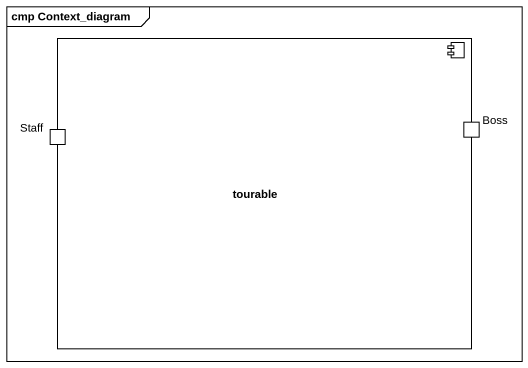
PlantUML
@startuml
mainframe cmp Context_diagram
component tourable {
  port Staff
  port Boss
}
@enduml
